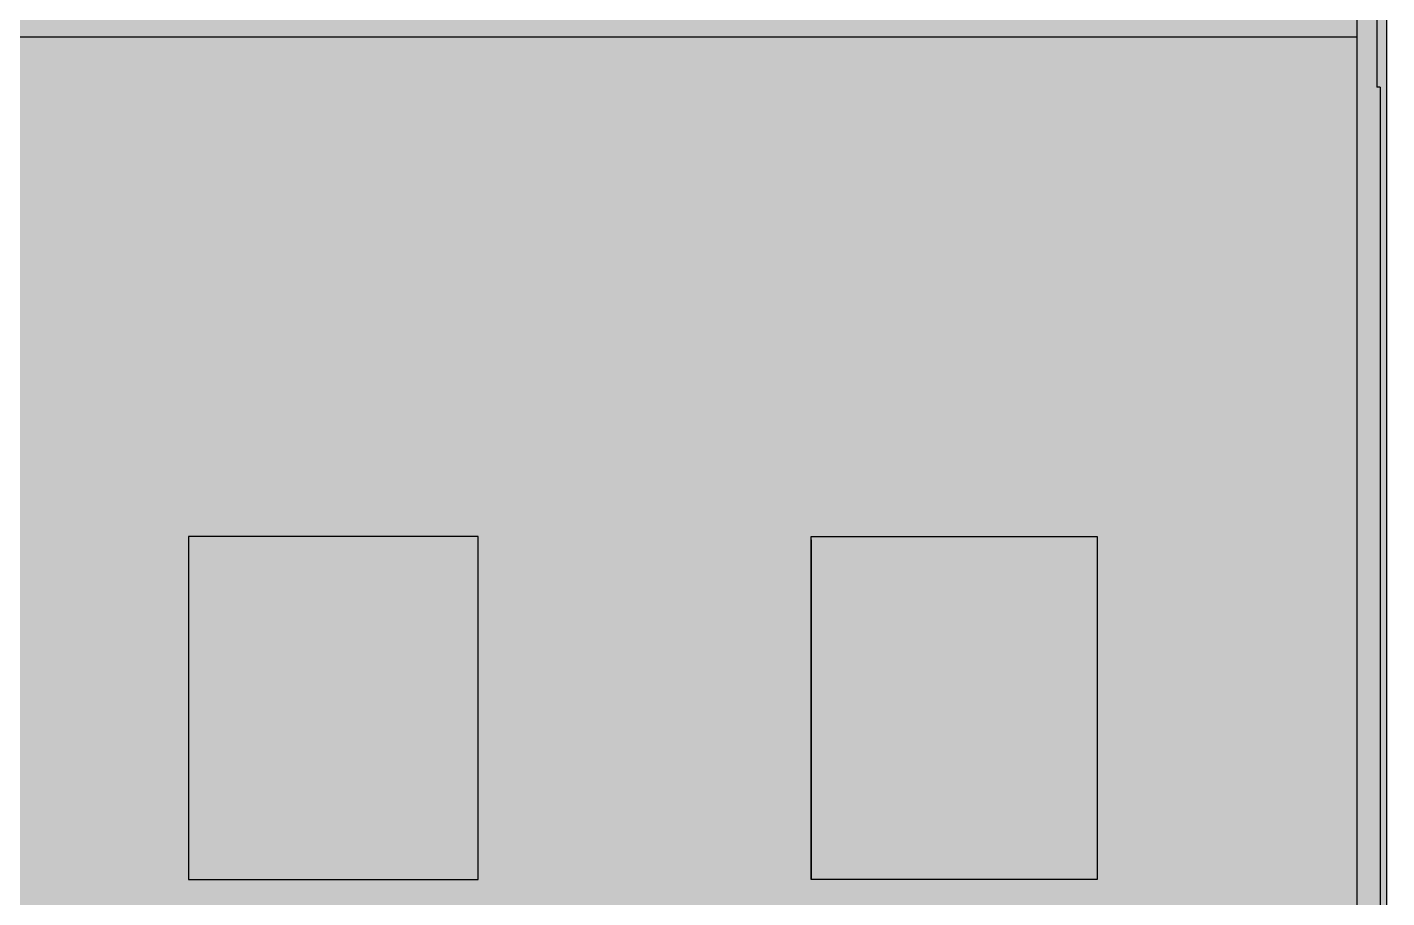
# Model space of a CAD drawing. Header units: millimetres. Extents: x 0 to 966, y -664 to 90.
# Drawn here: x 286 to 322, y -87.2 to -64.15 of the extents above; entities that cross this region are included whole.
import ezdxf

# ---------------------------------------------------------------- set-up
doc = ezdxf.new("R2010")
doc.units = ezdxf.units.MM
for name, color, linetype in [('HDL_BODY', 7, 'Continuous'), ('HDL_COLOUR', 7, 'Continuous'), ('HDL_DETAIL', 7, 'Continuous'), ('HDL_PRINT', 7, 'Continuous')]:
    doc.layers.add(name, color=color, linetype=linetype)

# ---------------------------------------------------------------- blocks, each defined once
blk = doc.blocks.new('M_R4.16.1_FRONT')
at = {"layer": 'HDL_BODY', "true_color": 0x202126}
blk.add_hatch(color=250, dxfattribs=at).paths.add_polyline_path([(0, 0), (72, 0), (72, 90), (0, 90)])
at = {"layer": 'HDL_BODY', "true_color": 0x2a2a30}
blk.add_hatch(color=250, dxfattribs=at).paths.add_polyline_path([(0.4, 20.52), (71.6, 20.52), (71.6, 68.31), (0.4, 68.31)])
at = {"layer": 'HDL_COLOUR', "true_color": 0x0d0e11}
for points in [[(41.4, 44.4), (45.6, 44.4), (45.6, 52.5), (41.4, 52.5)], [(56.6, 44.4), (60.8, 44.4), (60.8, 52.5), (56.6, 52.5)]]:
    blk.add_hatch(color=168, dxfattribs=at).paths.add_polyline_path(points)
at = {"layer": 'HDL_COLOUR', "true_color": 0x34363a}
for points in [[(42.1, 47.9), (44.9, 47.9), (44.9, 49), (42.1, 49)], [(57.3, 47.9), (60.1, 47.9), (60.1, 49), (57.3, 49)]]:
    blk.add_hatch(color=250, dxfattribs=at).paths.add_polyline_path(points)
at = {"layer": 'HDL_PRINT', "true_color": 0xdee1e9}
for points in [[(37.72, 49.012), (38.249, 49.012), (38.249, 52.273), (37.72, 52.273), (37.72, 49.012)], [(54.111, 52.272), (54.64, 52.272), (54.64, 48.922), (54.111, 48.922), (54.111, 52.272)]]:
    blk.add_hatch(color=254, dxfattribs=at).paths.add_polyline_path(points)
h = blk.add_hatch(color=254, dxfattribs=at)
h.paths.add_polyline_path([(36.926, 44.957), (36.926, 45.063), (36.926, 45.163), (36.927, 45.257), (36.929, 45.345), (36.932, 45.428), (36.937, 45.507), (36.943, 45.583), (36.952, 45.655), (36.963, 45.725), (36.977, 45.793), (36.994, 45.86), (37.015, 45.927), (37.044, 45.985), (37.074, 46.044), (37.105, 46.102), (37.139, 46.161), (37.176, 46.219), (37.216, 46.278), (37.261, 46.336), (37.311, 46.395), (37.366, 46.453), (37.419, 46.48), (37.472, 46.506), (37.527, 46.531), (37.583, 46.555), (37.642, 46.576), (37.703, 46.595), (37.767, 46.61), (37.835, 46.622), (37.908, 46.629), (37.985, 46.632), (38.047, 46.631), (38.102, 46.63), (38.154, 46.627), (38.204, 46.62), (38.253, 46.61), (38.305, 46.594), (38.362, 46.572), (38.425, 46.542), (38.461, 46.509), (38.503, 46.475), (38.546, 46.438), (38.589, 46.399), (38.628, 46.355), (38.66, 46.306), (38.682, 46.251), (38.689, 46.188), (38.718, 46.156), (38.747, 46.119), (38.777, 46.076), (38.806, 46.028), (38.835, 45.977), (38.864, 45.922), (38.893, 45.866), (38.922, 45.807), (38.951, 45.748), (38.953, 45.698), (38.959, 45.643), (38.968, 45.585), (38.978, 45.521), (38.99, 45.454), (39.002, 45.382), (39.014, 45.305), (39.024, 45.225), (39.033, 45.14), (39.038, 45.05), (39.04, 44.957), (39.038, 44.86), (39.032, 44.765), (39.022, 44.671), (39.009, 44.58), (38.994, 44.492), (38.976, 44.408), (38.956, 44.328), (38.934, 44.254), (38.912, 44.187), (38.889, 44.126), (38.865, 44.073), (38.838, 43.996), (38.811, 43.924), (38.783, 43.857), (38.753, 43.793), (38.721, 43.732), (38.687, 43.674), (38.649, 43.618), (38.608, 43.563), (38.562, 43.51), (38.511, 43.457), (38.476, 43.428), (38.43, 43.399), (38.375, 43.372), (38.314, 43.347), (38.248, 43.326), (38.18, 43.307), (38.112, 43.294), (38.046, 43.285), (37.985, 43.282), (37.89, 43.286), (37.8, 43.298), (37.715, 43.317), (37.634, 43.343), (37.557, 43.374), (37.485, 43.41), (37.417, 43.45), (37.354, 43.493), (37.295, 43.538), (37.24, 43.585), (37.19, 43.633), (37.154, 43.692), (37.121, 43.757), (37.09, 43.827), (37.061, 43.903), (37.036, 43.984), (37.013, 44.07), (36.992, 44.162), (36.975, 44.259), (36.96, 44.362), (36.947, 44.47), (36.938, 44.583), (36.931, 44.702), (36.927, 44.827), (36.926, 44.957)])
h.paths.add_polyline_path([(37.277, 44.957), (37.278, 44.828), (37.284, 44.707), (37.292, 44.593), (37.303, 44.486), (37.317, 44.386), (37.332, 44.294), (37.35, 44.21), (37.369, 44.133), (37.39, 44.063), (37.411, 44), (37.433, 43.945), (37.455, 43.898), (37.511, 43.842), (37.562, 43.793), (37.612, 43.751), (37.661, 43.715), (37.713, 43.685), (37.769, 43.663), (37.831, 43.646), (37.902, 43.636), (37.985, 43.633), (38.04, 43.636), (38.09, 43.646), (38.137, 43.663), (38.182, 43.685), (38.226, 43.715), (38.27, 43.751), (38.317, 43.793), (38.368, 43.842), (38.425, 43.898), (38.446, 43.945), (38.468, 44), (38.489, 44.063), (38.509, 44.133), (38.527, 44.21), (38.545, 44.294), (38.56, 44.386), (38.574, 44.486), (38.585, 44.593), (38.593, 44.707), (38.598, 44.828), (38.6, 44.957), (38.598, 45.085), (38.593, 45.206), (38.585, 45.319), (38.574, 45.426), (38.56, 45.525), (38.545, 45.616), (38.527, 45.701), (38.509, 45.778), (38.489, 45.848), (38.468, 45.91), (38.446, 45.965), (38.425, 46.013), (38.368, 46.068), (38.317, 46.117), (38.27, 46.159), (38.226, 46.195), (38.182, 46.225), (38.137, 46.248), (38.09, 46.264), (38.04, 46.274), (37.985, 46.278), (37.903, 46.274), (37.832, 46.265), (37.772, 46.251), (37.72, 46.233), (37.676, 46.211), (37.637, 46.186), (37.603, 46.159), (37.571, 46.131), (37.541, 46.102), (37.502, 46.039), (37.467, 45.973), (37.434, 45.904), (37.404, 45.83), (37.377, 45.752), (37.354, 45.67), (37.333, 45.584), (37.316, 45.492), (37.302, 45.396), (37.291, 45.295), (37.283, 45.188), (37.278, 45.075), (37.277, 44.957)])
h = blk.add_hatch(color=254, dxfattribs=at)
h.paths.add_polyline_path([(53.317, 44.957), (53.319, 45.052), (53.326, 45.147), (53.335, 45.241), (53.348, 45.332), (53.364, 45.42), (53.382, 45.504), (53.402, 45.584), (53.423, 45.658), (53.446, 45.725), (53.469, 45.785), (53.493, 45.837), (53.498, 45.914), (53.513, 45.986), (53.536, 46.054), (53.567, 46.118), (53.604, 46.179), (53.646, 46.237), (53.693, 46.293), (53.743, 46.347), (53.794, 46.4), (53.847, 46.453), (53.882, 46.483), (53.928, 46.512), (53.983, 46.539), (54.044, 46.564), (54.11, 46.587), (54.179, 46.605), (54.247, 46.619), (54.314, 46.628), (54.376, 46.632), (54.442, 46.628), (54.506, 46.618), (54.569, 46.603), (54.629, 46.587), (54.684, 46.571), (54.735, 46.556), (54.779, 46.546), (54.816, 46.542), (54.872, 46.513), (54.921, 46.482), (54.966, 46.451), (55.007, 46.417), (55.043, 46.38), (55.077, 46.34), (55.108, 46.295), (55.138, 46.245), (55.167, 46.188), (55.201, 46.152), (55.233, 46.108), (55.263, 46.058), (55.29, 46.003), (55.313, 45.943), (55.33, 45.88), (55.342, 45.815), (55.346, 45.748), (55.367, 45.678), (55.385, 45.611), (55.399, 45.546), (55.41, 45.482), (55.418, 45.417), (55.424, 45.351), (55.428, 45.283), (55.43, 45.21), (55.432, 45.132), (55.432, 45.048), (55.432, 44.957), (55.432, 44.868), (55.432, 44.78), (55.431, 44.693), (55.429, 44.607), (55.426, 44.522), (55.421, 44.438), (55.415, 44.357), (55.406, 44.277), (55.396, 44.2), (55.382, 44.126), (55.366, 44.055), (55.346, 43.987), (55.316, 43.927), (55.285, 43.868), (55.253, 43.809), (55.219, 43.75), (55.182, 43.692), (55.142, 43.633), (55.097, 43.574), (55.047, 43.516), (54.992, 43.457), (54.939, 43.431), (54.886, 43.405), (54.831, 43.38), (54.776, 43.357), (54.717, 43.336), (54.657, 43.318), (54.593, 43.303), (54.525, 43.291), (54.453, 43.284), (54.376, 43.282), (54.304, 43.284), (54.232, 43.291), (54.161, 43.303), (54.092, 43.32), (54.024, 43.344), (53.957, 43.374), (53.894, 43.41), (53.833, 43.454), (53.775, 43.506), (53.721, 43.565), (53.671, 43.633), (53.617, 43.692), (53.568, 43.757), (53.524, 43.827), (53.485, 43.903), (53.451, 43.984), (53.421, 44.07), (53.395, 44.162), (53.373, 44.259), (53.355, 44.362), (53.341, 44.47), (53.33, 44.583), (53.323, 44.702), (53.319, 44.827), (53.317, 44.957)])
h.paths.add_polyline_path([(53.757, 44.957), (53.759, 44.828), (53.764, 44.707), (53.773, 44.593), (53.784, 44.486), (53.797, 44.386), (53.813, 44.294), (53.83, 44.21), (53.849, 44.133), (53.869, 44.063), (53.89, 44), (53.911, 43.945), (53.933, 43.898), (53.966, 43.842), (54.004, 43.793), (54.048, 43.751), (54.096, 43.715), (54.147, 43.685), (54.202, 43.662), (54.259, 43.646), (54.317, 43.636), (54.376, 43.633), (54.435, 43.636), (54.493, 43.646), (54.552, 43.662), (54.61, 43.685), (54.669, 43.715), (54.727, 43.751), (54.786, 43.793), (54.844, 43.842), (54.903, 43.898), (54.925, 43.945), (54.947, 44), (54.968, 44.063), (54.989, 44.133), (55.008, 44.21), (55.025, 44.294), (55.041, 44.386), (55.055, 44.486), (55.066, 44.593), (55.074, 44.707), (55.079, 44.828), (55.081, 44.957), (55.079, 45.085), (55.074, 45.206), (55.066, 45.319), (55.055, 45.426), (55.041, 45.525), (55.025, 45.616), (55.008, 45.701), (54.989, 45.778), (54.968, 45.848), (54.947, 45.91), (54.925, 45.965), (54.903, 46.013), (54.844, 46.068), (54.786, 46.117), (54.727, 46.159), (54.669, 46.195), (54.61, 46.225), (54.552, 46.248), (54.493, 46.264), (54.435, 46.274), (54.376, 46.278), (54.317, 46.274), (54.259, 46.264), (54.202, 46.248), (54.147, 46.225), (54.096, 46.195), (54.048, 46.159), (54.004, 46.117), (53.966, 46.068), (53.933, 46.013), (53.911, 45.965), (53.89, 45.91), (53.869, 45.848), (53.849, 45.778), (53.83, 45.701), (53.813, 45.616), (53.797, 45.525), (53.784, 45.426), (53.773, 45.319), (53.764, 45.206), (53.759, 45.085), (53.757, 44.957)])
at = {"layer": 'HDL_DETAIL', "color": 251, "true_color": 0x52555c}
for points in [[(0, 0), (72, 0), (72, 89.999), (0, 89.999), (0, 0)], [(0, 22.302), (72, 22.302), (72, 67.697), (0, 67.697), (0, 22.302)], [(71.208, 65.582), (71.208, 65.582)], [(71.737, 64.261), (71.737, 64.261)], [(71.824, 64.261), (71.824, 64.261)], [(71.824, 64.261), (71.824, 64.261)], [(40.275, 43.282), (47.942, 43.282), (47.942, 52.361), (40.275, 52.361), (40.275, 43.282)], [(56.756, 52.361), (64.335, 52.361), (64.335, 43.282), (56.756, 43.282), (56.756, 52.361)]]:
    blk.add_lwpolyline(points, close=True, dxfattribs=at)
for points in [[(71.208, 66.903), (71.208, 66.817), (71.208, 66.641), (71.208, 66.377), (71.208, 66.023), (71.208, 65.582)], [(71.737, 66.112), (71.737, 65.671), (71.737, 65.142), (71.737, 64.788), (71.737, 64.437), (71.737, 64.261)], [(71.208, 65.582), (0.44, 65.582)], [(71.208, 65.582), (0.44, 65.582)], [(71.208, 65.582), (0.44, 65.582)], [(71.208, 65.582), (0.44, 65.582)], [(71.208, 65.582), (0.44, 65.582)], [(71.208, 65.582), (0.44, 65.582)], [(71.208, 65.582), (0.44, 65.582)], [(71.208, 65.582), (0.44, 65.582)], [(71.208, 65.582), (0.44, 65.582)], [(71.208, 65.582), (0.44, 65.582)], [(71.208, 65.582), (0.44, 65.582)], [(71.208, 65.582), (0.44, 65.582)], [(71.208, 65.582), (0.44, 65.582)], [(71.208, 65.582), (0.44, 65.582)], [(71.208, 65.582), (0.44, 65.582)], [(71.208, 65.582), (0.44, 65.582)], [(71.208, 65.582), (0.44, 65.582)], [(71.208, 65.582), (0.44, 65.582)], [(71.208, 65.582), (0.44, 65.582)], [(71.208, 65.582), (0.44, 65.582)], [(71.208, 65.582), (0.44, 65.582)], [(71.208, 65.582), (71.208, 55.268), (71.208, 44.867), (71.208, 34.467), (71.208, 24.065)], [(71.824, 64.261), (71.737, 64.261)], [(71.824, 64.261), (71.737, 64.261)], [(71.824, 64.261), (71.737, 64.261)], [(71.824, 64.261), (71.737, 64.261)], [(71.824, 64.261), (71.737, 64.261)], [(71.824, 64.261), (71.737, 64.261)], [(71.824, 64.261), (71.737, 64.261)], [(71.824, 64.261), (71.737, 64.261)], [(71.824, 64.261), (71.737, 64.261)], [(71.824, 64.261), (71.737, 64.261)], [(71.824, 64.261), (71.737, 64.261)], [(71.824, 64.261), (71.737, 64.261)], [(71.824, 64.261), (71.737, 64.261)], [(71.824, 64.261), (71.737, 64.261)], [(71.824, 64.261), (71.737, 64.261)], [(71.824, 64.261), (71.737, 64.261)], [(71.824, 64.261), (71.737, 64.261)], [(71.824, 64.261), (71.737, 64.261)], [(71.824, 64.261), (71.737, 64.261)], [(71.824, 64.261), (71.737, 64.261)], [(71.824, 64.261), (71.737, 64.261)], [(71.824, 64.261), (71.824, 25.034)], [(71.824, 64.261), (71.824, 25.034)], [(71.824, 64.261), (71.824, 25.034)], [(71.824, 64.261), (71.824, 25.034)], [(71.824, 64.261), (71.824, 25.034)], [(71.824, 64.261), (71.824, 25.034)], [(71.824, 64.261), (71.824, 25.034)], [(71.824, 64.261), (71.824, 25.034)], [(71.824, 64.261), (71.824, 25.034)], [(71.824, 64.261), (71.824, 25.034)], [(71.824, 64.261), (71.824, 25.034)], [(71.824, 64.261), (71.824, 25.034)], [(71.824, 64.261), (71.824, 25.034)], [(71.824, 64.261), (71.824, 25.034)], [(71.824, 64.261), (71.824, 25.034)], [(71.824, 64.261), (71.824, 25.034)], [(71.824, 64.261), (71.824, 25.034)], [(71.824, 64.261), (71.824, 25.034)], [(71.824, 64.261), (71.824, 25.034)], [(71.824, 64.261), (71.824, 25.034)], [(71.824, 64.261), (71.824, 25.034)], [(40.275, 52.272), (40.275, 43.282)], [(56.756, 52.272), (56.756, 43.282)]]:
    blk.add_lwpolyline(points, dxfattribs=at)

msp = doc.modelspace()

# ---------------------------------------------------------------- block references
msp.add_blockref('M_R4.16.1_FRONT', (250, -130))

doc.saveas('drawing.dxf')
